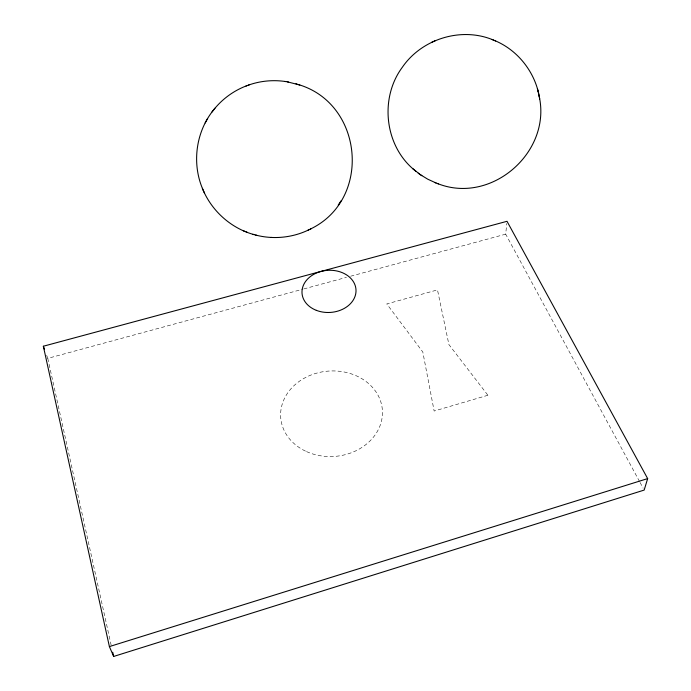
<?xml version="1.0" encoding="UTF-8"?>
<svg xmlns="http://www.w3.org/2000/svg" width="691" height="691" viewBox="0 0 691 691"><rect width="100%" height="100%" fill="white"/><g stroke="black" fill="none" stroke-linecap="round" stroke-linejoin="round"><path stroke-width="0.52" stroke-dasharray="3.46 2.59" d="M639.555 481.549L505.691 234.171L506.788 223.452M46.668 355.329L47.774 358.37L302.753 289.209M303.79 288.933L346.459 277.359M350.622 276.227L505.691 234.171M640.065 482.499L643.14 488.183M47.774 358.37L111.553 646.966M487.915 395.261L434.147 411.033L422.806 351.995L386.77 303.928L437.489 289.9L448.908 344.567L487.915 395.261M306.528 451.594A50.97 42.773 -4.3 0 0 382.46 412.147A50.97 42.773 -4.3 0 0 305.612 377.476A50.97 42.773 -4.3 0 0 306.528 451.594"/><path stroke-width="1.04" d="M647.657 478.595L644.167 490.083L113.652 656.45L109.394 646.586L43.343 346.234L507.013 221.301L647.657 478.595L109.394 646.586M213.346 110.249C195.415 132.482 191.554 164.804 203.43 190.733M205.158 122.955L206.384 120.752M206.454 120.614L207.645 118.463M310.363 229.058C372.112 199.63 363.475 103.676 298.357 84.552M338.21 205.089L339.454 203.232M339.739 202.783L341.017 200.865M213.554 109.999C222.182 99.02 233.912 90.504 246.998 85.641M211.904 112.089L214.953 108.219M493.365 40.018C461.484 26.534 421.812 38.817 402.352 67.243C379.506 97.932 384.455 145.335 414.134 169.839M255.696 235.061C273.299 239.673 292.535 237.79 308.886 229.792M307.866 230.293L311.486 228.496M431.417 42.453L433.024 41.719M433.698 41.408L435.209 40.717M248.51 85.097C260.377 80.856 273.325 79.655 285.78 81.573M246.022 85.995L249.356 84.777M271.027 237.428L271.563 237.454M287.344 81.832L299.816 85.019M284.865 81.426L288.389 81.996M202.359 188.315C211.291 210.608 230.898 228.341 254.115 234.629M252.88 234.301L256.819 235.363M295.947 83.784L297.285 84.216M437.533 183.547C491.12 205.011 551.582 152.365 539.205 96.412M420.439 174.719L427.72 179.176L436.038 182.977M434.967 182.579L438.491 183.892M494.367 40.432C518.371 50.201 536.061 73.332 539.662 98.943M492.173 39.525L495.663 40.959M243.362 230.785L244.864 231.407M246.056 231.891L247.456 232.47M412.622 168.544L419.696 174.192M418.228 173.165L421.838 175.695M414.678 170.297L416.12 171.532M203.5 190.871L204.562 193.264M43.343 346.234L44.449 349.266M537.399 88.638L538.021 91.082M538.073 91.255L539.161 96.23M112.719 652.235L113.652 656.45M316.297 310.328A27.035 21.084 -3.7 0 0 356.003 289.978A27.035 21.084 -3.7 0 0 314.707 273.835A27.035 21.084 -3.7 0 0 316.297 310.328"/></g></svg>
